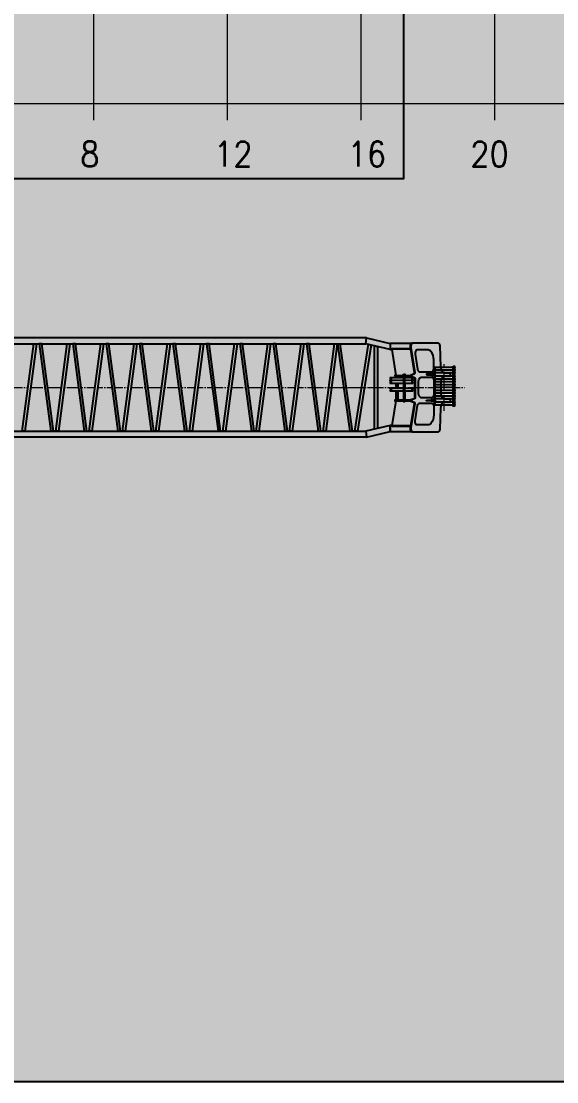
# Model space of a CAD drawing. Header units: millimetres. Extents: x -42064 to 85793, y -29289 to 164708.
# Drawn here: x 5839 to 21865, y -29289 to 2466 of the extents above; entities that cross this region are included whole.
import ezdxf

# ---------------------------------------------------------------- set-up
doc = ezdxf.new("R2010")
doc.units = ezdxf.units.MM
doc.set_wipeout_variables(frame=1)
doc.linetypes.add('ACAD_ISO04W100', pattern=[30, 24, -3, 0, -3])
doc.layers.add('1', color=7, linetype='Continuous')
doc.layers.add('Техника. Кран MLC650 VPC', color=250, linetype='Continuous', true_color=0x333333)
doc.layers.add('Техника. Кран MLC650 VPC Штрих', color=7, linetype='Continuous', true_color=0xed4d1d)
doc.styles.add('CONVERTER_12', font='txt.shx', dxfattribs={"width": 0.9})

# ---------------------------------------------------------------- blocks, each defined once
blk = doc.blocks.new('MLC650-20181117.123180562')
at = {"color": 0, "linetype": 'ByBlock', "lineweight": -2, "ltscale": 20, "transparency": 16777216}
blk.add_wipeout([(98.41917097989145, -1396.1000000000104), (177.92100454924037, -1396.0999999999974), (-169.38511382876408, 1226.1000000000136), (-248.88694739805476, 1226.1000000000404)], dxfattribs=at)
at = {"layer": 'Техника. Кран MLC650 VPC Штрих', "lineweight": -2, "ltscale": 20, "transparency": 16777216}
h = blk.add_hatch(color=256, dxfattribs=at)
h.dxf.hatch_style = 1
h.paths.add_polyline_path([(-169.385113828761, 1226.100000000006), (-248.8869473980485, 1226.100000000035), (98.41917097988699, -1396.100000000006), (177.9210045492327, -1396.100000000006)])
at = {"color": 0, "linetype": 'ByBlock', "lineweight": -2, "ltscale": 20, "transparency": 16777216}
blk.add_lwpolyline([(-169.385113828761, 1226.100000000035), (-248.8869473980631, 1226.100000000035), (98.41917097987243, -1396.100000000035), (177.9210045492327, -1396.100000000006), (-169.385113828761, 1226.100000000035)], dxfattribs=at)
blk = doc.blocks.new('MLC650-20250817.084516')
at = {"color": 0, "linetype": 'ByBlock', "lineweight": -2, "ltscale": 20, "transparency": 16777216}
blk.add_wipeout([(829.6984773991071, -1396.0999999999824), (750.1966438297834, -1396.1000000000056), (1161.1425210342536, 1206.9174093028632), (1237.7491124491692, 1188.5783380284533)], dxfattribs=at)
at = {"layer": 'Техника. Кран MLC650 VPC Штрих', "lineweight": -2, "ltscale": 20, "transparency": 16777216}
h = blk.add_hatch(color=256, dxfattribs=at)
h.dxf.hatch_style = 1
h.paths.add_polyline_path([(1161.14252103425, 1206.917409302871), (1237.749112449172, 1188.578338028427), (829.6984773991207, -1396.099999999977), (750.1966438297895, -1396.100000000006)])
at = {"color": 0, "linetype": 'ByBlock', "lineweight": -2, "ltscale": 20, "transparency": 16777216}
blk.add_lwpolyline([(1161.14252103425, 1206.917409302871), (1237.749112449172, 1188.578338028427), (829.6984773991207, -1396.100000000006), (750.1966438297895, -1396.100000000006), (1161.14252103425, 1206.917409302871)], dxfattribs=at)
for points in [[(605.2662465082502, -1396.0999999999915), (684.5788664659299, -1396.0999999999935), (307.18030117204387, 1226.0999999999822), (227.69446660314134, 1226.100000000009)], [(1424.287725093068, 1143.9223254121916), (1424.2877250930715, -1313.9223254121755), (1344.2877250930687, -1333.0737544845178), (1344.2877250930871, 1163.073754484527)]]:
    blk.add_wipeout(points, dxfattribs=at)
at = {"layer": 'Техника. Кран MLC650 VPC Штрих', "lineweight": -2, "ltscale": 20, "transparency": 16777216}
h = blk.add_hatch(color=256, dxfattribs=at)
h.dxf.hatch_style = 1
h.paths.add_polyline_path([(307.1803011720549, 1226.099999999977), (227.6944666031413, 1226.100000000006), (605.2662465082467, -1396.100000000006), (684.5788664659267, -1396.100000000006)])
h = blk.add_hatch(color=256, dxfattribs=at)
h.dxf.hatch_style = 1
h.paths.add_polyline_path([(1424.287725093069, -1313.92232541219), (1344.287725093069, -1333.073754484518), (1344.287725093083, 1163.073754484518), (1424.287725093069, 1143.92232541219)])
at = {"color": 0, "linetype": 'ByBlock', "lineweight": -2, "ltscale": 20, "transparency": 16777216}
blk.add_lwpolyline([(307.1803011720549, 1226.100000000006), (227.6944666031413, 1226.100000000006), (605.2662465082467, -1396.100000000006), (684.5788664659267, -1396.100000000006), (307.1803011720549, 1226.100000000006)], dxfattribs=at)
blk.add_lwpolyline([(1424.287725093069, -1313.92232541219), (1344.287725093069, -1333.073754484518), (1344.287725093083, 1163.073754484518), (1424.287725093069, 1143.92232541219)], close=True, dxfattribs=at)
blk = doc.blocks.new('MLC650-20251004.175908')
at = {"color": 0, "linetype": 'ByBlock', "lineweight": -2, "transparency": 16777216}
blk.add_wipeout([(-254, 31.5), (-254, 23.056814438226866), (-226.21645709543373, 11.548494156391826), (-226.21645709543373, 11.548494156391826), (-220.60662984621618, 6.944627912745091), (-218.4999999999983, -5.684341886080802e-14), (-220.60662984621618, -6.944627912745034), (-226.21645709543373, -11.548494156391826), (-226.21645709543373, -11.548494156391826), (-254, -23.056814438255913), (-254, -31.5), (254, -31.5), (254, -23.056814438255913), (226.21645709544825, -11.548494156391826), (226.21645709544825, -11.548494156391826), (220.6066298462214, -6.944627912748842), (218.49999999999935, -5.684341886080802e-14), (220.6066298462214, 6.9446279127487855), (226.21645709544825, 11.548494156391826), (226.21645709544825, 11.548494156391826), (254, 23.056814438226866), (254, 31.5)], dxfattribs=at)
at = {"layer": 'Техника. Кран MLC650 VPC Штрих', "transparency": 16777216}
h = blk.add_hatch(color=256, dxfattribs=at)
h.dxf.hatch_style = 1
h.set_gradient(color1=(132, 132, 132), tint=1, name='CYLINDER')
h.paths.add_polyline_path([(254, 23.05681443822687), (254, 31.5), (-254, 31.5), (-254, 23.05681443822687)])
h = blk.add_hatch(color=256, dxfattribs=at)
h.dxf.hatch_style = 1
h.set_gradient(color1=(132, 132, 132), tint=1, name='CYLINDER')
h.paths.add_polyline_path([(-254, 23.05681443822686), (-226.2164570954397, 11.54849415639428, -0.6681786379192219), (-226.2164570954293, -11.54849415639001), (-254, -23.05681443825597), (254, -23.05681443825597), (226.2164570954231, -11.54849415638141, -0.6681786379190876), (226.2164570954334, 11.54849415638568), (254, 23.05681443822687)])
h = blk.add_hatch(color=256, dxfattribs=at)
h.dxf.hatch_style = 1
h.set_gradient(color1=(132, 132, 132), tint=1, name='CYLINDER')
h.paths.add_polyline_path([(-254, -23.05681443825597), (-254, -31.5), (254, -31.5), (254, -23.05681443825597)])
at = {"color": 0, "linetype": 'ByBlock', "lineweight": -2, "transparency": 16777216}
blk.add_lwpolyline([(254, 31.5), (-254, 31.5), (-254, 23.05681443822687), (-226.2164570954337, 11.54849415639183, -0.6681786379191734), (-226.2164570954337, -11.54849415639183), (-254, -23.05681443825597), (-254, -31.5), (254, -31.5), (254, -23.05681443825597), (226.2164570954483, -11.54849415639183, -0.6681786379203403), (226.2164570954483, 11.54849415639183), (254, 23.05681443822687), (254, 31.5)], format="xyb", dxfattribs=at)
at = {"color": 0, "linetype": 'ByBlock', "lineweight": 5, "transparency": 16777216}
for points in [[(254, 23.05681443822687), (-254, 23.05681443822687)], [(-254, -23.05681443825597), (254, -23.05681443825597)]]:
    blk.add_lwpolyline(points, dxfattribs=at)
blk = doc.blocks.new('MLC650-20230903.072846')
at = {"color": 0, "linetype": 'ByBlock', "lineweight": -2, "transparency": 16777216}
blk.add_wipeout([(-1614.572172687109, -1136.0999999995688), (-1614.572172687109, -1313.8999999995572), (-989.5765016586777, -1313.8999999995572), (-989.5765016586777, -1313.8999999995572), (-984.3884612279855, -1317.9992859093568), (-978.5453826726155, -1321.0941754835676), (-972.2394367142795, -1323.082882111335), (-965.6780171393882, -1323.899999999412), (-965.6780171393873, -1323.899999999412), (-176.93493214150294, -1323.899999999412), (-176.93493214150294, -1323.899999999412), (-169.1764094275336, -1322.7054182149877), (-161.81533310895747, -1319.978468311714), (-155.15107351711072, -1315.8300536223), (-149.4546618865245, -1310.4288875558118), (-149.4546618865245, -1310.4288875558118), (-139.48591137108633, -1296.1213871920722), (-131.766988720766, -1280.4849302207567), (-126.47121529335936, -1263.8706190011185), (-123.71750284412337, -1246.6515127164016), (-123.71750284412337, -1246.6515127164016), (-99.45857046122251, -613.6192703029956), (-99.45857046122251, -613.6192703029956), (-96.32053154684104, -573.668181323199), (-86.96287508190971, -534.7019002024122), (-71.6166585575445, -497.68257501559856), (-50.6608078620302, -463.5242799684638), (-50.6608078620302, -463.5242799684638), (-50.6608078620302, -463.5242799684638), (-38.5121503492951, -450.304024661747), (-23.7988913001941, -440.01397908893387), (-7.2131086057233915, -433.13816334472494), (10.465040634360776, -429.9999999994184), (10.465040634360776, -429.9999999994184), (189.5958390928604, -429.9999999994184), (189.5958390928604, -349.9999999994179), (18.21251266128411, -349.9999999994179), (18.21251266128411, -349.9999999994179), (1.9149231064300238, -347.3082465888383), (-13.495987914293892, -341.36175323281896), (-27.377506586312393, -332.4085191199274), (-39.15070257865227, -320.82193990741507), (-39.15070257865273, -320.82193990741507), (-39.15070257865273, -320.82193990741507), (-63.394626188651046, -282.2436841221079), (-80.60528375728768, -240.0554995498951), (-90.26455720691001, -195.52743999337054), (-92.08165903150461, -149.999999999417), (-92.08165903150461, -149.999999999417), (-92.08165903150461, 149.999999999417), (-92.08165903150461, 149.999999999417), (-90.26455720691001, 195.52743999337054), (-80.60528375728768, 240.055499549896), (-63.394626188651046, 282.2436841221088), (-39.15070257865273, 320.821939907416), (-39.15070257865273, 320.821939907416), (-27.377506586312393, 332.4085191199274), (-13.495987914294574, 341.36175323281986), (1.9149231064300238, 347.3082465888383), (18.21251266128411, 349.99999999941883), (18.21251266128411, 349.99999999941883), (189.5958390928604, 349.99999999941883), (189.5958390928604, 429.99999999941883), (10.465040634360776, 429.99999999941883), (10.465040634360776, 429.99999999941883), (-7.213108605724074, 433.1381633447254), (-23.7988913001941, 440.01397908893523), (-38.5121503492951, 450.30402466174746), (-50.6608078620302, 463.5242799684638), (-50.6608078620302, 463.5242799684638), (-50.6608078620302, 463.5242799684638), (-71.6166585575445, 497.68257501559856), (-86.96287508190971, 534.7019002024126), (-96.32053154684104, 573.668181323199), (-99.45857046122251, 613.6192703029956), (-99.45857046122251, 613.6192703029956), (-123.71750284412337, 1246.651512716403), (-123.71750284412337, 1246.651512716403), (-126.47121529335936, 1263.870619001119), (-131.766988720766, 1280.4849302207576), (-139.48591137108633, 1296.1213871920736), (-149.4546618865245, 1310.4288875558123), (-149.4546618865245, 1310.4288875558123), (-155.15107351711072, 1315.8300536223014), (-161.81533310895747, 1319.9784683117132), (-169.1764094275336, 1322.7054182149886), (-176.93493214150294, 1323.899999999412), (-965.6780171393873, 1323.899999999412), (-965.6780171393873, 1323.899999999412), (-972.2394367142795, 1323.0828821113355), (-978.5453826726155, 1321.0941754835676), (-984.3884612279855, 1317.9992859093572), (-989.5765016586772, 1313.8999999995576), (-989.5765016586777, 1313.8999999995576), (-1614.572172687109, 1313.8999999995576), (-1614.572172687109, 1136.0999999995693), (-1569.6133278810123, 1136.0999999995693), (-1452.3432029016224, 355.99999999941883), (-1483.5026873120917, 355.99999999941883), (-1483.5026873120917, 343.99999999941883), (-1450.5392784050753, 343.99999999941883), (-1448.2680166009925, 315.5057533783547), (-1448.2680166009925, 291.49999999941883), (-1447.8421152582562, -331.5000000005821), (-1447.8421152582562, -355.50575337951886), (-1450.1133770623385, -384.0000000005821), (-1483.0767859693558, -384.0000000005821), (-1483.0767859693558, -396.0000000005821), (-1451.9173015588865, -396.0000000005821), (-1569.6133278810123, -1136.0999999995688)], dxfattribs=at)
for points in [[(-989.5765016586774, 1313.899999999558, 0.2346060629945444), (-1018.264149861712, 1198.754704089923), (-901.1701550354883, 446.125806020922, -0.1420007304688198), (-905.5710643435123, 409.4055338035687, -0.1889231007841293), (-917.8140120152784, 396.1391076717991), (-996.0089143549085, 365.9999999994179), (-996.008914354923, 333.9999999994179), (-903.4889007393031, 298.3004834074527, -0.1758863213607544), (-891.9749795341158, 286.5103248067899, -0.1171742651407935), (-886.021154503378, 259.1764299249917), (-885.5952531606417, -299.1764299261558, -0.1171742651407935), (-891.5490781913795, -326.510324807954, -0.1758863213607544), (-903.0629993965667, -338.3004834086169), (-995.5830130121867, -374.0000000005821), (-995.5830130121722, -406.0000000005821), (-917.3881106725421, -436.1391076729633, -0.1889231007841293), (-905.1451630007759, -449.4055338047328, -0.1420007304688198), (-900.744253692752, -486.1258060220862), (-1018.264149861712, -1198.754704089923, 0.2346060629945444), (-989.5765016586774, -1313.899999999558)], [(-948.9941339910692, 1323.899999999412, 0.2433355173655467), (-983.3097363811212, 1301.871225467825, 0.1779237121250537), (-1001.580266713423, 1198.754704089923), (-884.4862718871846, 446.1258060208929, -0.1219605195808305), (-887.2738326510407, 413.3197029350267, -0.1996763486580643), (-901.1301288669893, 396.1391076717991), (-979.3250312066339, 365.9999999994179), (-979.3250312066193, 333.9999999994179), (-886.8050175909993, 298.3004834074527, -0.1670695098782609), (-876.2420058664975, 288.243274054752, -0.1258183304162833), (-869.3372713551034, 259.1764299249917), (-868.9113700123671, -299.1764299261558, -0.1258183304162833), (-875.8161045237612, -328.2432740559161, -0.1670695098782609), (-886.379116248263, -338.3004834086169), (-978.899129863883, -374.0000000005821), (-978.8991298638975, -406.0000000005821), (-900.7042275242529, -436.1391076729633, -0.1996763486580643), (-886.8479313083044, -453.3197029361909, -0.1219605195808305), (-884.0603705444482, -486.1258060220571), (-1001.580266713423, -1198.754704089923, 0.1779237121250537), (-983.3097363811212, -1301.871225467825, 0.2433355173655467), (-948.9941339910692, -1323.899999999412)]]:
    blk.add_lwpolyline(points, format="xyb", dxfattribs=at)
for points in [[(-1569.613327881012, 1136.099999999569), (-1570.936205845119, 1144.899999999412), (-1562.500857824602, 1161.974585089774), (-1012.541899394095, 1161.974585089774)], [(-1009.885435652988, 1144.899999999412), (-1570.936205845119, 1144.899999999412)], [(-1452.343202901622, 355.9999999994179), (-996.0089143549085, 355.9999999994179)], [(-996.0089143548939, 343.9999999994179), (-1450.539278405075, 343.9999999994179)], [(-996.0089143549085, 365.9999999994179), (-979.3250312066339, 365.9999999994179)], [(-996.008914354923, 333.9999999994179), (-979.3250312066193, 333.9999999994179)], [(-513.1025554308835, 399.9999999994179), (-513.1025554308835, 379.9999999994179)], [(-1451.917301558886, -396.0000000005821), (-995.5830130121722, -396.0000000005821)], [(-995.5830130121576, -384.0000000005821), (-1450.113377062338, -384.0000000005821)], [(-995.5830130121867, -374.0000000005821), (-978.899129863883, -374.0000000005821)], [(-995.5830130121722, -406.0000000005821), (-978.8991298638975, -406.0000000005821)], [(-513.1025554308835, -399.9999999994179), (-513.1025554308835, -379.9999999994179)], [(-1569.613327881012, -1136.099999999569), (-1570.936205845119, -1144.899999999412), (-1562.500857824602, -1161.974585089774), (-1012.541899394095, -1161.974585089774)], [(-1009.885435652988, -1144.899999999412), (-1570.936205845119, -1144.899999999412)]]:
    blk.add_lwpolyline(points, dxfattribs=at)
blk.add_lwpolyline([(-1384.235655328415, 343.9999999994179), (-1384.035655328054, -384.0000000005821), (-1164.935655328078, -384.0000000005821), (-1165.135655328439, 343.9999999994179)], close=True, dxfattribs=at)
at = {"color": 0, "linetype": 'ByBlock', "lineweight": -2, "transparency": 16777216, "xscale": 1.256756756755768, "yscale": 1.190476190475722, "zscale": 1.190476190475722, "rotation": 180}
for p in [(5.37962287738992, 561.4999999994179), (5.379622876313078, -481.5000000005821)]:
    blk.add_blockref('MLC650-20251004.175908', p, dxfattribs=at)
blk.add_blockref('MLC650-20251004.175908', (5.379622876313078, 481.4999999994179), dxfattribs=at)
blk.add_blockref('MLC650-20251004.175908', (5.379622876313078, 297.4999999994179), dxfattribs=at)
at = {"color": 0, "linetype": 'ByBlock', "lineweight": -2, "transparency": 16777216}
blk.add_lwpolyline([(-743.3195360715144, 469.9999999993015), (-371.7102561617903, 469.9999999993015, 0.2527468652666666), (-335.4954729242563, 494.5843221668911, 0.1363978193568522), (-316.5631703154031, 569.9999999993015), (-316.5631703154031, 823.8999999993248, 0.1735050946904062), (-396.9386862292995, 1081.20560766678, 0.2102642444275766), (-482.0044278545938, 1123.899999999354), (-813.9372925620955, 1123.899999999354, 0.2598615245193152), (-852.0554584466117, 1096.165484323952, 0.1612687301005017), (-867.0126588735839, 996.7480142000131), (-796.3949023830173, 542.8480141999607, 0.1985183997685349), (-763.6546238964038, 477.0468511628569, 0.1582041104335629)], format="xyb", close=True, dxfattribs=at)
at = {"color": 0, "linetype": 'ByBlock', "lineweight": -2, "transparency": 16777216, "xscale": 1.256756756755768, "yscale": 1.190476190475722, "zscale": 1.190476190475722, "rotation": 180}
blk.add_blockref('MLC650-20251004.175908', (5.379622876342182, 212.4999999994179), dxfattribs=at)
at = {"color": 0, "linetype": 'ByBlock', "lineweight": -2, "transparency": 16777216}
for points in [[(-528.1180502643947, 379.9999999994179), (-384.8742063872742, 379.9999999994179), (-384.8742063872742, 364.9999999994179), (-284.8742063872742, 364.9999999994179), (-284.8742063872596, 379.9999999994179), (-274.8742063872596, 379.9999999994179), (-274.8742063872596, 399.9999999994179), (-284.8742063872596, 399.9999999994179), (-284.8742063872742, 414.9999999994179), (-384.8742063872742, 414.9999999994179), (-384.8742063872742, 399.9999999994179), (-528.1180502643801, 399.9999999994179), (-528.1180502643801, 379.9999999994179)], [(-384.8742063872742, 399.9999999994179), (-284.8742063872596, 399.9999999994179)], [(-284.8742063872596, 379.9999999994179), (-384.8742063872742, 379.9999999994179)]]:
    blk.add_lwpolyline(points, dxfattribs=at)
at = {"color": 0, "linetype": 'ByBlock', "lineweight": -2, "transparency": 16777216, "xscale": 1.256756756755768, "yscale": 1.190476190475722, "zscale": 1.190476190475722, "rotation": 180}
blk.add_blockref('MLC650-20251004.175908', (5.379622876342182, 127.4999999994179), dxfattribs=at)
blk.add_blockref('MLC650-20251004.175908', (5.379622876342182, 42.49999999941792), dxfattribs=at)
blk.add_blockref('MLC650-20251004.175908', (5.379622876342182, -42.50000000058208), dxfattribs=at)
blk.add_blockref('MLC650-20251004.175908', (5.379622876342182, -127.5000000005821), dxfattribs=at)
blk.add_blockref('MLC650-20251004.175908', (5.379622876342182, -212.5000000005821), dxfattribs=at)
blk.add_blockref('MLC650-20251004.175908', (5.379622876342182, -297.5000000005821), dxfattribs=at)
at = {"layer": 'Техника. Кран MLC650 VPC Штрих', "transparency": 16777216}
h = blk.add_hatch(color=256, dxfattribs=at)
h.dxf.hatch_style = 1
edge = h.paths.add_edge_path()
edge.add_line((-1569.613327881012, -1136.099999999569), (-1614.572172687109, -1136.099999999569))
edge.add_line((-1614.572172687109, -1136.099999999569), (-1614.572172687109, -1313.899999999558))
edge.add_line((-1614.572172687109, -1313.899999999558), (-989.5765016586774, -1313.899999999558))
edge.add_arc((-964.4715915552572, -1287.459947568489), 36.4600176063929, 226.4837709653762, 268.1037937271992)
edge.add_line((-965.6780171393875, -1323.899999999412), (-176.9349321415029, -1323.899999999412))
edge.add_arc((-178.9490319716533, -1285.026739032815), 38.92540322595186, 272.9659545013187, 319.2631877794117)
edge.add_arc((-239.6827220123529, -1236.935875436103), 116.3714985058534, 320.836322420708, 355.2109086907802)
edge.add_line((-123.7175028441234, -1246.651512716402), (-99.45857046122183, -613.6192703029956))
edge.add_arc((155.5693513573543, -613.5521668372863), 255.0279306467762, 143.9649379358994, 180.0150757817407, ccw=False)
edge.add_arc((16.0101039420083, -512.5989418149109), 82.78485922030069, 93.84063918450721, 143.6442167134299, ccw=False)
edge.add_line((10.46504063436078, -429.9999999994179), (189.5958390928608, -429.9999999994179))
edge.add_line((189.5958390928608, -429.9999999994179), (189.5958390928608, -349.9999999994179))
edge.add_line((189.5958390928608, -349.9999999994179), (18.21251266128456, -349.9999999994179))
edge.add_arc((23.17558949256389, -269.2665014804885), 80.88590677453743, 219.5970775384192, 266.482179595993, ccw=False)
edge.add_arc((170.2338431661343, -162.3303846670768), 262.6051429032794, 177.3087394809104, 217.1235389871441, ccw=False)
edge.add_line((-92.08165903150439, -149.9999999994179), (-92.08165903150439, 149.9999999994179))
edge.add_arc((170.2338431661343, 162.3303846670768), 262.6051429032794, 142.8764610128559, 182.6912605190897, ccw=False)
edge.add_arc((23.17558949256389, 269.2665014804885), 80.88590677453742, 93.51782040400701, 140.4029224615808, ccw=False)
edge.add_line((18.21251266128456, 349.9999999994179), (189.5958390928608, 349.9999999994179))
edge.add_line((189.5958390928608, 349.9999999994179), (189.5958390928608, 429.9999999994179))
edge.add_line((189.5958390928608, 429.9999999994179), (10.46504063436078, 429.9999999994179))
edge.add_arc((16.0101039420083, 512.5989418149109), 82.7848592203007, 216.3557832865701, 266.1593608154928, ccw=False)
edge.add_arc((155.5693513573543, 613.5521668372863), 255.0279306467762, 179.9849242182594, 216.0350620641006, ccw=False)
edge.add_line((-99.45857046122183, 613.6192703029956), (-123.7175028441234, 1246.651512716402))
edge.add_arc((-239.6827220123529, 1236.935875436103), 116.3714985058534, 4.789091309219763, 39.16367757929206)
edge.add_arc((-178.9490319716533, 1285.026739032815), 38.92540322595187, 40.73681222058826, 87.03404549868135)
edge.add_line((-176.9349321415029, 1323.899999999412), (-965.6780171393875, 1323.899999999412))
edge.add_arc((-964.4715915552572, 1287.459947568489), 36.46001760639293, 91.89620627280082, 133.5162290346239)
edge.add_line((-989.5765016586774, 1313.899999999558), (-1614.572172687109, 1313.899999999558))
edge.add_line((-1614.572172687109, 1313.899999999558), (-1614.572172687109, 1136.099999999569))
edge.add_line((-1614.572172687109, 1136.099999999569), (-1569.613327881012, 1136.099999999569))
edge.add_line((-1569.613327881012, 1136.099999999569), (-1452.343202901622, 355.9999999994179))
edge.add_line((-1452.343202901622, 355.9999999994179), (-1483.502687312091, 355.9999999994179))
edge.add_line((-1483.502687312091, 355.9999999994179), (-1483.502687312091, 343.9999999994179))
edge.add_line((-1483.502687312091, 343.9999999994179), (-1450.539278405075, 343.9999999994179))
edge.add_line((-1450.539278405075, 343.9999999994179), (-1448.268016600992, 315.5057533783547))
edge.add_line((-1448.268016600992, 315.5057533783547), (-1448.268016600992, 291.4999999994179))
edge.add_line((-1448.268016600992, 291.4999999994179), (-1447.842115258256, -331.5000000005821))
edge.add_line((-1447.842115258256, -331.5000000005821), (-1447.842115258256, -355.5057533795189))
edge.add_line((-1447.842115258256, -355.5057533795189), (-1450.113377062338, -384.0000000005821))
edge.add_line((-1450.113377062338, -384.0000000005821), (-1483.076785969355, -384.0000000005821))
edge.add_line((-1483.076785969355, -384.0000000005821), (-1483.076785969355, -396.0000000005821))
edge.add_line((-1483.076785969355, -396.0000000005821), (-1451.917301558886, -396.0000000005821))
edge.add_line((-1451.917301558886, -396.0000000005821), (-1569.613327881012, -1136.099999999569))
at = {"color": 0, "linetype": 'ByBlock', "lineweight": -2, "transparency": 16777216}
for points in [[(-1569.613327881012, -1136.099999999569), (-1614.572172687109, -1136.099999999569), (-1614.572172687109, -1313.899999999558), (-989.5765016586774, -1313.899999999558, 0.183624654719147), (-965.6780171393875, -1323.899999999412), (-176.9349321415029, -1323.899999999412, 0.2048032648872322), (-149.4546618865243, -1310.428887555812, 0.1511223582561271), (-123.7175028441234, -1246.651512716402), (-99.45857046122183, -613.6192703029956, -0.1586087036449853), (-50.6608078620302, -463.5242799684638, -0.2207956555533001), (10.46504063436078, -429.9999999994179), (189.5958390928608, -429.9999999994179), (189.5958390928608, -349.9999999994179), (18.21251266128456, -349.9999999994179, -0.2074773268727127), (-39.15070257865227, -320.8219399074151, -0.1754938851564612), (-92.08165903150439, -149.9999999994179), (-92.08165903150439, 149.9999999994179, -0.1754938851564612), (-39.15070257865227, 320.8219399074151, -0.2074773268727127), (18.21251266128456, 349.9999999994179), (189.5958390928608, 349.9999999994179), (189.5958390928608, 429.9999999994179), (10.46504063436078, 429.9999999994179, -0.2207956555533001), (-50.6608078620302, 463.5242799684638, -0.1586087036449853), (-99.45857046122183, 613.6192703029956), (-123.7175028441234, 1246.651512716402, 0.1511223582561271), (-149.4546618865243, 1310.428887555812, 0.2048032648872322), (-176.9349321415029, 1323.899999999412), (-965.6780171393875, 1323.899999999412, 0.183624654719147), (-989.5765016586774, 1313.899999999558), (-1614.572172687109, 1313.899999999558), (-1614.572172687109, 1136.099999999569), (-1569.613327881012, 1136.099999999569), (-1452.343202901622, 355.9999999994179), (-1483.502687312091, 355.9999999994179), (-1483.502687312091, 343.9999999994179), (-1450.539278405075, 343.9999999994179), (-1448.268016600992, 315.5057533783547), (-1448.268016600992, 291.4999999994179), (-1447.842115258256, -331.5000000005821), (-1447.842115258256, -355.5057533795189), (-1450.113377062338, -384.0000000005821), (-1483.076785969355, -384.0000000005821), (-1483.076785969355, -396.0000000005821), (-1451.917301558886, -396.0000000005821)], [(-743.3195360715144, -469.9999999993015), (-371.7102561617903, -469.9999999993015, -0.2527468652666666), (-335.4954729242563, -494.5843221668911, -0.1363978193568522), (-316.5631703154031, -569.9999999993015), (-316.5631703154031, -823.8999999993248, -0.1735050946904062), (-396.9386862292995, -1081.20560766678, -0.2102642444275766), (-482.0044278545938, -1123.899999999354), (-813.9372925620955, -1123.899999999354, -0.2598615245193152), (-852.0554584466117, -1096.165484323952, -0.1612687301005017), (-867.0126588735839, -996.7480142000131), (-796.3949023830173, -542.8480141999607, -0.1985183997685349), (-763.6546238964038, -477.0468511628569, -0.1582041104335629)]]:
    blk.add_lwpolyline(points, format="xyb", close=True, dxfattribs=at)
blk.add_lwpolyline([(-316.5631703153886, 6.402842700481415e-10), (-316.5631703153886, -209.9999999993015, -0.1480358131193295), (-338.5146489395374, -289.8536255335202, -0.2340981534002035), (-371.7102561617903, -309.9999999993015), (-687.3518880619777, -309.9999999993015, -0.2271168937100298), (-733.6122552545967, -284.351258604147, -0.1640429337995307), (-770.0725168315803, -159.9999999993015), (-770.0725168315803, 159.9999999993015, -0.1640429337995307), (-733.6122552545967, 284.351258604147, -0.2271168937100298), (-687.3518880619777, 309.9999999993015), (-371.7102561617903, 309.9999999993015, -0.2340981534002035), (-338.5146489395374, 289.8536255335202, -0.1480358131193295), (-316.5631703153886, 209.9999999993015), (-316.5631703153886, -6.402842700481415e-10)], format="xyb", dxfattribs=at)
for points in [[(-528.1180502643947, -379.9999999994179), (-384.8742063872742, -379.9999999994179), (-384.8742063872742, -364.9999999994179), (-284.8742063872742, -364.9999999994179), (-284.8742063872596, -379.9999999994179), (-274.8742063872596, -379.9999999994179), (-274.8742063872596, -399.9999999994179), (-284.8742063872596, -399.9999999994179), (-284.8742063872742, -414.9999999994179), (-384.8742063872742, -414.9999999994179), (-384.8742063872742, -399.9999999994179), (-528.1180502643801, -399.9999999994179), (-528.1180502643801, -379.9999999994179)], [(-284.8742063872596, -379.9999999994179), (-384.8742063872742, -379.9999999994179)], [(-384.8742063872742, -399.9999999994179), (-284.8742063872596, -399.9999999994179)]]:
    blk.add_lwpolyline(points, dxfattribs=at)
at = {"color": 0, "linetype": 'ByBlock', "lineweight": -2, "transparency": 16777216, "xscale": 1.375, "yscale": 1.190476190475722, "zscale": 1.190476190475722, "rotation": 180}
for p in [(-1274.485655328997, 253.9999999994179), (-1274.485655327309, -66.55000000057044)]:
    blk.add_blockref('MLC650-20251004.175908', p, dxfattribs=at)
at = {"color": 0, "linetype": 'ByBlock', "lineweight": -2, "transparency": 16777216}
blk.add_wipeout([(306.4186481229299, 633.9999999994179), (306.4186481229299, -556.0000000005821), (268.4186481229299, -556.0000000005821), (268.4186481229299, 633.9999999994179)], dxfattribs=at)
at = {"layer": 'Техника. Кран MLC650 VPC Штрих', "transparency": 16777216}
h = blk.add_hatch(color=256, dxfattribs=at)
h.dxf.hatch_style = 1
h.paths.add_polyline_path([(268.4186481229299, 633.9999999994179), (306.4186481229299, 633.9999999994179), (306.4186481229299, -556.0000000005821), (268.4186481229299, -556.0000000005821)])
at = {"color": 0, "linetype": 'ByBlock', "lineweight": -2, "transparency": 16777216}
blk.add_lwpolyline([(268.4186481229299, 633.9999999994179), (306.4186481229299, 633.9999999994179), (306.4186481229299, -556.0000000005821), (268.4186481229299, -556.0000000005821)], close=True, dxfattribs=at)
at = {"color": 0, "linetype": 'ByBlock', "lineweight": -2, "transparency": 16777216, "xscale": 1.375, "yscale": 1.190476190475722, "zscale": 1.190476190475722, "rotation": 180}
blk.add_blockref('MLC650-20251004.175908', (-1274.485655328925, 168.2499999994179), dxfattribs=at)
at = {"color": 0, "linetype": 'ByBlock', "lineweight": -2, "transparency": 16777216}
blk.add_wipeout([(-1218.328582518949, -384.0000000005821), (-1180.328582518949, -384.0000000005821), (-1180.328582518949, 343.99999999941747), (-1218.328582518949, 343.99999999941747)], dxfattribs=at)
at = {"layer": 'Техника. Кран MLC650 VPC Штрих', "transparency": 16777216}
h = blk.add_hatch(color=256, dxfattribs=at)
h.dxf.hatch_style = 1
h.paths.add_polyline_path([(-1218.328582518949, 343.9999999994179), (-1218.328582518949, -384.0000000005821), (-1180.328582518949, -384.0000000005821), (-1180.328582518949, 343.9999999994179)])
at = {"color": 0, "linetype": 'ByBlock', "lineweight": -2, "transparency": 16777216}
for points in [[(-1218.328582518963, 394.9999999994179), (-1180.328582518949, 394.9999999994179), (-1180.328582518949, 355.9999999994179), (-1218.328582518963, 355.9999999994179)], [(-1218.328582518949, 343.9999999994179), (-1218.328582518949, -384.0000000005821), (-1180.328582518949, -384.0000000005821), (-1180.328582518949, 343.9999999994179)], [(-1218.328582518949, -396.0000000005821), (-1218.328582518949, -425.0000000005821), (-1180.328582518949, -425.0000000005821), (-1180.328582518949, -396.0000000005821)]]:
    blk.add_lwpolyline(points, close=True, dxfattribs=at)
blk = doc.blocks.new('*U322')
at = {"color": 0, "linetype": 'ByBlock', "lineweight": -2, "ltscale": 20, "transparency": 16777216}
blk.add_blockref('MLC650-20250817.084516', (15070.83038595292, 85), dxfattribs=at)
for points in [[(16173.995398633906, 1488.9000000000015), (849.9648144544308, 1488.9000000000015), (1076.4860434700295, 1311.1000000000313), (16151.842737589564, 1311.100000000013)], [(16882.858681473943, -1136.0999999995702), (16151.842737589555, -1311.1000000000095), (16173.995398633895, -1488.8999999999996), (16882.858681473943, -1313.8999999995585)]]:
    blk.add_wipeout(points, dxfattribs=at)
for points in [[(16882.858681473946, 1136.0999999995693), (16151.842737589559, 1311.1000000000095), (16173.9953986339, 1488.8999999999996), (16882.858681473946, 1313.8999999995576)], [(16173.995398633906, -1488.899999999987), (849.9648144544308, -1488.899999999987), (1076.4860434700295, -1311.0999999999985), (16151.842737589564, -1311.0999999999985)]]:
    blk.add_wipeout(points, dxfattribs=at)
at = {"layer": 'Техника. Кран MLC650 VPC Штрих', "ltscale": 20, "transparency": 16777216}
h = blk.add_hatch(color=256, dxfattribs=at)
h.dxf.hatch_style = 1
h.paths.add_polyline_path([(16151.84273758956, 1311.10000000001), (16173.9953986339, 1488.9), (849.964814454431, 1488.9), (1076.486043470029, 1311.100000000032)])
h = blk.add_hatch(color=256, dxfattribs=at)
h.dxf.hatch_style = 1
h.paths.add_polyline_path([(16882.85868147395, 1313.899999999558), (16882.85868147395, 1136.09999999957), (16151.84273758956, 1311.10000000001), (16173.9953986339, 1488.9)])
h = blk.add_hatch(color=256, dxfattribs=at)
h.dxf.hatch_style = 1
h.paths.add_polyline_path([(16882.85868147395, -1313.899999999558), (16882.85868147395, -1136.099999999569), (16151.84273758956, -1311.10000000001), (16173.9953986339, -1488.9)])
h = blk.add_hatch(color=256, dxfattribs=at)
h.dxf.hatch_style = 1
h.paths.add_polyline_path([(16151.84273758956, -1311.10000000001), (16173.9953986339, -1488.9), (849.964814454431, -1488.9), (1076.48604347003, -1311.100000000011)])
at = {"color": 0, "linetype": 'ByBlock', "lineweight": -2, "ltscale": 20, "transparency": 16777216}
for points in [[(16151.84273758956, 1311.10000000001), (16173.9953986339, 1488.9), (849.964814454431, 1488.9), (1076.486043470029, 1311.100000000032)], [(16882.85868147395, 1313.899999999558), (16882.85868147395, 1136.09999999957), (16151.84273758956, 1311.10000000001), (16173.9953986339, 1488.9)], [(16882.85868147395, -1313.899999999558), (16882.85868147395, -1136.099999999569), (16151.84273758956, -1311.10000000001), (16173.9953986339, -1488.9)], [(16151.84273758956, -1311.10000000001), (16173.9953986339, -1488.9), (849.964814454431, -1488.9), (1076.48604347003, -1311.100000000011)]]:
    blk.add_lwpolyline(points, close=True, dxfattribs=at)
for name, p in [('MLC650-20181117.123180562', (14628.75330090413, 84.99999999999841)), ('MLC650-20230903.072846', (18497.43085416106, 0))]:
    blk.add_blockref(name, p, dxfattribs=at)
at = {"color": 0, "linetype": 'ACAD_ISO04W100', "lineweight": 5, "ltscale": 20, "transparency": 16777216}
for p, q in [((18497.43085416106, 0), (18497.43085416106, 700)), ((18497.43085416106, -700), (18497.43085416106, 0))]:
    blk.add_line(p, q, dxfattribs=at)
at = {"color": 0, "linetype": 'ACAD_ISO04W100', "lineweight": 9, "ltscale": 20, "transparency": 16777216}
blk.add_line((18497.43085416106, 0), (19102.20793505236, 0), dxfattribs=at)
at = {"color": 0, "linetype": 'ByBlock', "lineweight": -2, "ltscale": 20, "transparency": 16777216, "xscale": -1}
blk.add_blockref('MLC650-20181117.123180562', (15048.75330090413, 84.99999999999841), dxfattribs=at)
at = {"color": 0, "linetype": 'ACAD_ISO04W100', "lineweight": 5, "ltscale": 20, "transparency": 16777216}
blk.add_line((0, 0), (18497.43085416106, 0), dxfattribs=at)
at = {"color": 0, "linetype": 'ByBlock', "lineweight": -2, "ltscale": 20, "transparency": 16777216, "xscale": -1}
for p in [(6048.753300904131, 84.99999999999841), (7048.753300904131, 84.99999999999841), (8048.753300904131, 84.99999999999841), (9048.75330090413, 84.99999999999841), (10048.75330090413, 84.99999999999841), (11048.75330090413, 84.99999999999841), (12048.75330090413, 84.99999999999841), (13048.75330090413, 84.99999999999841), (14048.75330090413, 84.99999999999841)]:
    blk.add_blockref('MLC650-20181117.123180562', p, dxfattribs=at)
at = {"color": 0, "linetype": 'ByBlock', "lineweight": -2, "ltscale": 20, "transparency": 16777216}
for p in [(6628.753300904131, 84.99999999999841), (7628.753300904131, 84.99999999999841), (8628.75330090413, 84.99999999999841), (9628.75330090413, 84.99999999999841), (10628.75330090413, 84.99999999999841), (11628.75330090413, 84.99999999999841), (12628.75330090413, 84.99999999999841), (13628.75330090413, 84.99999999999841)]:
    blk.add_blockref('MLC650-20181117.123180562', p, dxfattribs=at)

msp = doc.modelspace()

# ---------------------------------------------------------------- hatches: boundary and pattern name
at = {"layer": '1', "lineweight": 35, "true_color": 0xfff1c8, "transparency": 33554687}
h = msp.add_hatch(color=254, dxfattribs=at)
h.dxf.hatch_style = 1
h.paths.add_polyline_path([(85793.12420680346, -29289.36480978603), (-42063.6655771996, -29289.36480978603), (-42063.6655771996, 164708.3676999946), (85793.12420680346, 164708.3676999946)])

# ---------------------------------------------------------------- linework, layer by layer
at = {"layer": '1', "color": 9, "linetype": 'Continuous', "lineweight": 5, "true_color": 0xbababa, "transparency": 16777216}
for p, q in [((8000.000000000029, 148000.0000000001), (8000.000000000029, -500.0000000000291)), ((12000.00000000004, 148000.0000000001), (12000.00000000004, -500.0000000000291)), ((16000.00000000006, 148000.0000000001), (16000.00000000006, -500.0000000000291)), ((20000.00000000006, 148000.0000000001), (20000.00000000006, -500.0000000000291))]:
    msp.add_line(p, q, dxfattribs=at)
at = {"layer": '1', "color": 251, "linetype": 'ByBlock', "lineweight": 20, "transparency": 16777216}
msp.add_line((0, 0), (80500.00000000019, 5.820766091346741e-11), dxfattribs=at)
at = {"layer": '1', "transparency": 16777216}
msp.add_lwpolyline([(85793.12420680346, -29289.36480978603), (-42063.6655771996, -29289.36480978603), (-42063.6655771996, 164708.3676999946), (85793.12420680346, 164708.3676999946)], close=True, dxfattribs=at)
at = {"layer": '1', "color": 251, "linetype": 'ByBlock', "lineweight": -2, "transparency": 16777216}
msp.add_lwpolyline([(-11422.94429010832, -2243.34250369278), (17285.00744019451, -2243.34250369278), (17285.00744019451, 36033.92647004434), (-11422.94429010832, 36033.92647004434)], close=True, dxfattribs=at)

# ---------------------------------------------------------------- texts
at = {"layer": '1', "color": 251, "linetype": 'ByBlock', "lineweight": 20, "transparency": 16777216, "style": 'CONVERTER_12', "width": 0.9}
for s, p in [('8', (7603.10179022816, -1887.437295333948)), ('12', (11603.10179022817, -1887.437295333948)), ('16', (15603.1017902282, -1887.437295333948)), ('20', (19273.62549240969, -1887.437295333948))]:
    msp.add_text(s, height=750, dxfattribs=at).set_placement(p)

# ---------------------------------------------------------------- next in the draw order: block references
at = {"layer": 'Техника. Кран MLC650 VPC', "transparency": 16777216}
msp.add_blockref('*U322', (0, -8500.000000000002), dxfattribs=at)

doc.saveas('drawing.dxf')
